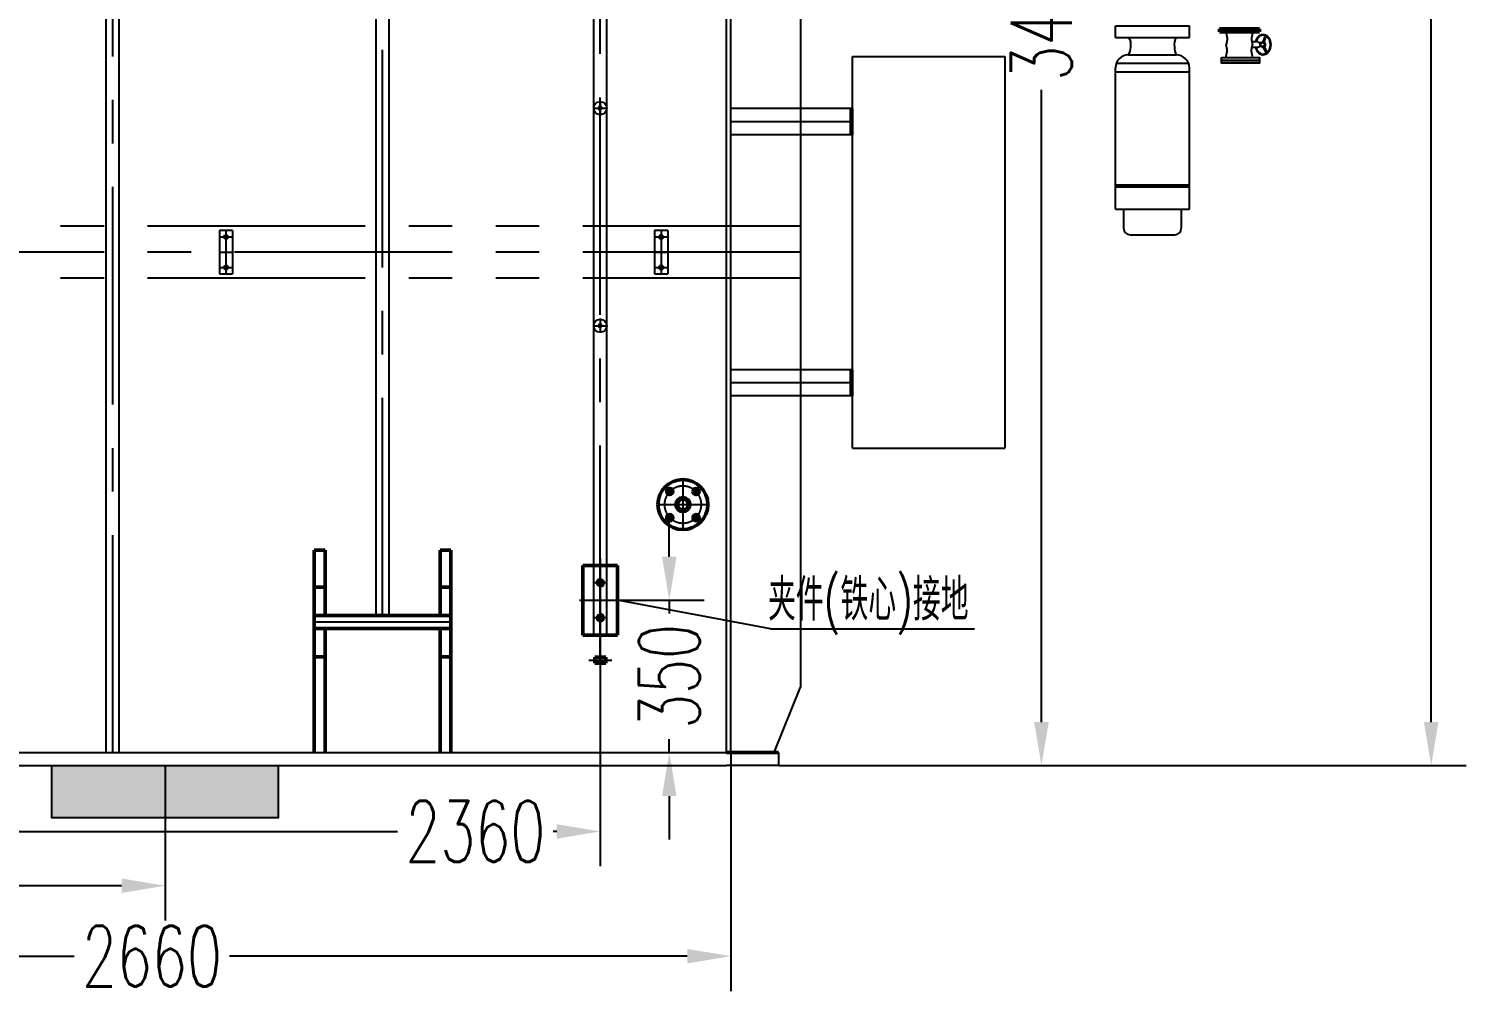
# Model space of a CAD drawing. Header units: millimetres. Extents: x -1000 to 22760, y -400 to 16400.
# Drawn here: x 5601 to 8915, y 8590 to 10813 of the extents above; entities that cross this region are included whole.
import ezdxf

# ---------------------------------------------------------------- set-up
doc = ezdxf.new("R2010")
doc.units = ezdxf.units.MM
doc.header["$LTSCALE"] = 400
for name, pattern in [('CENTER', [2, 1.25, -0.25, 0.25, -0.25]), ('DASHED', [0.75, 0.5, -0.25]), ('PHANTOM', [2.5, 1.25, -0.25, 0.25, -0.25, 0.25, -0.25])]:
    doc.linetypes.add(name, pattern=pattern)
for name, color, linetype, lineweight in [('0粗实线层', 7, 'Continuous', 50), ('1虚线层', 5, 'DASHED', 25), ('2中心线层', 1, 'CENTER', 25), ('3双点划线层', 4, 'PHANTOM', 25), ('4细实线层', 2, 'Continuous', 25), ('5文字层', 6, 'Continuous', 25)]:
    doc.layers.add(name, color=color, linetype=linetype, lineweight=lineweight)
doc.styles.add('PC_TEXTSTYLE', font='txt.shx', dxfattribs={"width": 0.67, "bigfont": 'hztxt.shx'})
doc.styles.add('TH_GBDIM', font='txt.shx', dxfattribs={"width": 0.67, "bigfont": 'hztxt.shx'})
doc.dimstyles.new('TH_GBDIM', dxfattribs={"dimscale": 40, "dimtxt": 3.5, "dimasz": 2.5, "dimexe": 2, "dimexo": 0, "dimgap": 1.5, "dimtad": 0, "dimtoh": 1, "dimdec": 1, "dimdsep": 46, "dimtxsty": 'TH_GBDIM', "dimcen": 2.5, "dimclrd": 3, "dimclre": 3, "dimclrt": 6, "dimadec": 0, "dimazin": 2, "dimtfac": 0.714286, "dimtdec": 1, "dimtmove": 0, "dimatfit": 3, "dimfxl": 0, "dimtzin": 0, "dimlwd": -1, "dimlwe": -1, "dimarcsym": 0})

# ---------------------------------------------------------------- blocks, each defined once
blk = doc.blocks.new('A$C56D739F4')
at = {"color": 1, "linetype": 'CENTER'}
for p, q in [((157, 315), (157, 465)), ((0, 300), (314, 300))]:
    blk.add_line(p, q, dxfattribs=at)
at = {"layer": '0粗实线层', "color": 0}
for p, q in [((0, 465), (25, 465)), ((0, 0), (0, 465)), ((25, 465), (25, 315)), ((289, 465), (314, 465)), ((289, 315), (289, 465)), ((314, 465), (314, 0)), ((0, 380), (25, 380)), ((289, 380), (314, 380)), ((0, 315), (314, 315)), ((0, 285), (314, 285)), ((25, 285), (25, 0)), ((289, 0), (289, 285)), ((0, 220), (25, 220)), ((289, 220), (314, 220))]:
    blk.add_line(p, q, dxfattribs=at)
blk = doc.blocks.new('A$C0491793B')
at = {"layer": '0粗实线层', "ltscale": 10}
for p, q in [((-40, 117.5), (-40, -42.5)), ((40, 117.5), (-40, 117.5)), ((40, -42.5), (40, 117.5)), ((-40, -42.5), (40, -42.5)), ((-12.7, -93.2), (12.7, -93.2)), ((-12.7, -93.2), (-12.7, -106.8)), ((12.7, -93.2), (12.7, -106.8)), ((-12.7, -106.8), (12.7, -106.8))]:
    blk.add_line(p, q, dxfattribs=at)
for centre in [(0, 77.5), (0, -2.5)]:
    blk.add_circle(centre, 6, dxfattribs=at)
at = {"layer": '2中心线层'}
for p, q in [((0, 134.2), (0, -144.2)), ((13.8, 77.5), (-13.8, 77.5)), ((0, 92.3), (0, 62.7)), ((-47.7, 37.5), (47.7, 37.5)), ((0, -17.3), (0, 12.3)), ((13.8, -2.5), (-13.8, -2.5)), ((-26.5, -100), (26.5, -100))]:
    blk.add_line(p, q, dxfattribs=at)
at = {"layer": '4细实线层'}
for centre, start, end in [((0, 77.5), 262.5, 173.2132), ((0, -2.5), 186.7868, 97.5)]:
    blk.add_arc(centre, 8.84, start, end, dxfattribs=at)
blk = doc.blocks.new('A$C5FF36040')
for radius in [15, 3]:
    blk.add_circle((0, 0), radius)
at = {"layer": '2中心线层'}
for p, q in [((-16.5, 0), (16.5, 0)), ((0, 16.5), (0, -16.5))]:
    blk.add_line(p, q, dxfattribs=at)
at = {"layer": '4细实线层'}
blk.add_arc((0, 0), 4, 0, 270, dxfattribs=at)
blk = doc.blocks.new('A$C118848ED')
for centre in [(15, 15), (85, 15)]:
    blk.add_circle(centre, 3)
at = {"layer": '1虚线层'}
for p, q in [((0, 30), (0, 0)), ((0, 30), (100, 30)), ((100, 0), (100, 30)), ((0, 0), (100, 0))]:
    blk.add_line(p, q, dxfattribs=at)
at = {"layer": '2中心线层'}
for p, q in [((0, 15), (100, 15)), ((15, 0), (15, 30)), ((85, 0), (85, 30))]:
    blk.add_line(p, q, dxfattribs=at)
at = {"layer": '5文字层'}
blk.add_line((50, 0), (50, 30), dxfattribs=at)
blk = doc.blocks.new('A$C27E902EB')
at = {"layer": '0粗实线层'}
for centre, radius in [((0, 0), 57.5), ((-30.1, 30.1), 7), ((30.1, 30.1), 7), ((0, 0), 16.2), ((0, 0), 12.5), ((-30.1, -30.1), 7), ((30.1, -30.1), 7)]:
    blk.add_circle(centre, radius, dxfattribs=at)
at = {"layer": '2中心线层'}
for p, q in [((-23.8, 23.8), (-36.3, 36.3)), ((0, 59.8), (0, -59.8)), ((23.8, 23.8), (36.3, 36.3)), ((57.5, 0), (-57.5, 0)), ((-23.8, -23.8), (-36.3, -36.3)), ((23.8, -23.8), (36.3, -36.3))]:
    blk.add_line(p, q, dxfattribs=at)
blk.add_circle((0, 0), 42.5, dxfattribs=at)
blk = doc.blocks.new('A$C52845A8E')
for p, q in [((-85, 0), (85, 0)), ((-85, -26.6), (-85, 0)), ((-85, 0), (85, 0)), ((85, -26.6), (85, 0)), ((-85, -26.6), (85, -26.6)), ((-85, -420.8), (-85, -96.5)), ((-82.8, -85.3), (82.8, -85.3)), ((-55, -66.5), (55, -66.5)), ((85, -420.8), (85, -96.5)), ((-85, -105.6), (85, -105.6)), ((-85, -365.6), (85, -365.6)), ((-85, -370.1), (85, -370.1)), ((-85, -420.8), (85, -420.8)), ((-66.4, -420.8), (-66.4, -465)), ((66.4, -420.8), (66.4, -465)), ((-51.4, -480), (51.4, -480))]:
    blk.add_line(p, q)
for centre, radius, start, end in [((-55, -96.5), 30, 90, 180), ((55, -96.5), 30, 0, 90), ((-51.4, -465), 15, 180, 270), ((51.4, -465), 15, 270, 0)]:
    blk.add_arc(centre, radius, start, end)
for points, start_tangent, end_tangent in [([(-55.3, -26.6), (-50.4, -48.6), (-55.9, -66.5)], (0.731611, -0.681722), (-0.649515, -0.760349)), ([(55.3, -26.6), (50.4, -48.6), (55.9, -66.5)], (-0.731611, -0.681722), (0.649515, -0.760349))]:
    blk.add_spline(points, degree=3, dxfattribs=dict(start_tangent=start_tangent, end_tangent=end_tangent))
blk = doc.blocks.new('*D92')
at = {"color": 3}
for p, q in [((5913.8, 9119.9), (5913.8, 8763.9)), ((4553.8, 8956.4), (4553.8, 8763.9)), ((4653.8, 8843.9), (5065.9, 8843.9)), ((5813.8, 8843.9), (5401.7, 8843.9))]:
    blk.add_line(p, q, dxfattribs=at)
for points in [[(4653.8, 8860.5), (4653.8, 8827.2), (4553.8, 8843.9)], [(5813.8, 8860.5), (5813.8, 8827.2), (5913.8, 8843.9)]]:
    blk.add_solid(points, dxfattribs=at)
at = {"layer": 'Defpoints', "color": 0}
for p in [(5913.8, 9119.9), (4553.8, 8956.4), (5913.8, 8843.9)]:
    blk.add_point(p, dxfattribs=at)
at = {"color": 6, "insert": (5233.8, 8843.9), "char_height": 140, "attachment_point": 5, "style": 'TH_GBDIM'}
blk.add_mtext('1360', dxfattribs=at)
blk = doc.blocks.new('*D106')
at = {"color": 3}
for p, q in [((8403.7, 14945.9), (8903.1, 14945.9)), ((8823.1, 14845.9), (8823.1, 12213)), ((8823.1, 9219.9), (8823.1, 11852.8)), ((7323.8, 9119.9), (8903.1, 9119.9))]:
    blk.add_line(p, q, dxfattribs=at)
for points in [[(8806.4, 14845.9), (8839.7, 14845.9), (8823.1, 14945.9)], [(8806.4, 9219.9), (8839.7, 9219.9), (8823.1, 9119.9)]]:
    blk.add_solid(points, dxfattribs=at)
at = {"layer": 'Defpoints', "color": 0}
for p in [(8403.7, 14945.9), (8823.1, 14945.9), (7323.8, 9119.9)]:
    blk.add_point(p, dxfattribs=at)
at = {"color": 6, "insert": (8823.1, 12032.9), "char_height": 140, "attachment_point": 5, "rotation": 90, "style": 'TH_GBDIM'}
blk.add_mtext('6000{}{}', dxfattribs=at)
blk = doc.blocks.new('*D138')
at = {"color": 3}
for p, q in [((7353.8, 12589.9), (8007.5, 12589.9)), ((7927.5, 12489.9), (7927.5, 11036.9)), ((7927.5, 9219.9), (7927.5, 10672.9)), ((7323.8, 9119.9), (8007.5, 9119.9))]:
    blk.add_line(p, q, dxfattribs=at)
for points in [[(7910.9, 12489.9), (7944.2, 12489.9), (7927.5, 12589.9)], [(7910.9, 9219.9), (7944.2, 9219.9), (7927.5, 9119.9)]]:
    blk.add_solid(points, dxfattribs=at)
at = {"layer": 'Defpoints', "color": 0}
for p in [(7353.8, 12589.9), (7927.5, 12589.9), (7323.8, 9119.9)]:
    blk.add_point(p, dxfattribs=at)
at = {"color": 6, "insert": (7927.5, 10854.9), "char_height": 140, "attachment_point": 5, "rotation": 90, "style": 'TH_GBDIM'}
blk.add_mtext('3470{}{}', dxfattribs=at)
blk = doc.blocks.new('*D159')
at = {"color": 3}
for p, q in [((7213.8, 9149.9), (7213.8, 8601.9)), ((4553.8, 9119.9), (4553.8, 8601.9)), ((4653.8, 8681.9), (5705.3, 8681.9)), ((7113.8, 8681.9), (6062.2, 8681.9))]:
    blk.add_line(p, q, dxfattribs=at)
for points in [[(4653.8, 8698.6), (4653.8, 8665.3), (4553.8, 8681.9)], [(7113.8, 8698.6), (7113.8, 8665.3), (7213.8, 8681.9)]]:
    blk.add_solid(points, dxfattribs=at)
at = {"layer": 'Defpoints', "color": 0}
for p in [(7213.8, 9149.9), (4553.8, 9119.9), (7213.8, 8681.9)]:
    blk.add_point(p, dxfattribs=at)
at = {"color": 6, "insert": (5883.8, 8681.9), "char_height": 140, "attachment_point": 5, "style": 'TH_GBDIM'}
blk.add_mtext('2660', dxfattribs=at)
blk = doc.blocks.new('*D171')
at = {"color": 3}
for p, q in [((6913.7, 9419.9), (6913.7, 8888.6)), ((4553.8, 9119.9), (4553.8, 8888.6)), ((4653.8, 8968.6), (6448.3, 8968.6)), ((6813.7, 8968.6), (6805.3, 8968.6))]:
    blk.add_line(p, q, dxfattribs=at)
for points in [[(4653.8, 8985.2), (4653.8, 8951.9), (4553.8, 8968.6)], [(6813.7, 8985.2), (6813.7, 8951.9), (6913.7, 8968.6)]]:
    blk.add_solid(points, dxfattribs=at)
at = {"layer": 'Defpoints', "color": 0}
for p in [(6913.7, 9419.9), (4553.8, 9119.9), (6913.7, 8968.6)]:
    blk.add_point(p, dxfattribs=at)
at = {"color": 6, "insert": (6626.8, 8968.6), "char_height": 140, "attachment_point": 5, "style": 'TH_GBDIM'}
blk.add_mtext('2360', dxfattribs=at)
blk = doc.blocks.new('*D172')
at = {"color": 3}
for p, q in [((7072.5, 9599.9), (7072.5, 9699.9)), ((6953.7, 9499.9), (7152.5, 9499.9)), ((7072.5, 9499.9), (7072.5, 9469.4)), ((7072.5, 9149.9), (7072.5, 9180.4)), ((6953.7, 9149.9), (7152.5, 9149.9)), ((7072.5, 9049.9), (7072.5, 8949.9))]:
    blk.add_line(p, q, dxfattribs=at)
for points in [[(7055.8, 9599.9), (7089.1, 9599.9), (7072.5, 9499.9)], [(7055.8, 9049.9), (7089.1, 9049.9), (7072.5, 9149.9)]]:
    blk.add_solid(points, dxfattribs=at)
at = {"layer": 'Defpoints', "color": 0}
for p in [(6953.7, 9499.9), (6953.7, 9149.9), (7072.5, 9149.9)]:
    blk.add_point(p, dxfattribs=at)
at = {"color": 6, "insert": (7072.5, 9324.9), "char_height": 140, "attachment_point": 5, "rotation": 90, "style": 'TH_GBDIM'}
blk.add_mtext('350{}{}', dxfattribs=at)

msp = doc.modelspace()

# ---------------------------------------------------------------- hatches: boundary and pattern name
h = msp.add_hatch()
h.set_pattern_fill('ANGLE', color=4, style=0)
h.set_pattern_definition([(0, (2641.6294, 1591.78), (0, 6.985), [5.08, -1.905]), (90, (2641.6294, 1591.78), (-6.985, 4e-16), [5.08, -1.905])])
h.paths.add_polyline_path([(5653.76, 9119.896), (6173.76, 9119.896), (6173.76, 8999.896), (5653.76, 8999.896)])

# ---------------------------------------------------------------- linework, layer by layer
for p, q in [((5778.772, 9149.884), (5778.772, 12530.886)), ((5808.772, 9149.884), (5808.772, 12530.886)), ((7213.76, 9149.886), (7213.772, 12545.886)), ((7373.772, 12370.834), (7373.76, 9299.886)), ((6398.783, 9464.884), (6398.783, 11944.866)), ((6428.783, 9464.884), (6428.783, 11944.866)), ((7493.765, 9849.87), (7493.765, 10749.87)), ((7493.765, 10749.87), (7843.765, 10749.87)), ((7843.765, 10749.87), (7843.765, 9849.87)), ((7493.765, 10629.87), (7213.765, 10629.87)), ((7493.765, 10629.87), (7493.765, 10569.87)), ((7493.765, 10569.87), (7213.765, 10569.87)), ((7493.765, 10029.87), (7213.763, 10029.87)), ((7493.765, 10029.87), (7493.765, 9969.87)), ((7493.765, 9969.87), (7213.763, 9969.87)), ((7493.765, 9849.87), (7843.765, 9849.87)), ((7313.76, 9149.886), (7373.76, 9299.886)), ((1903.76, 9149.886), (7203.76, 9149.868)), ((7323.76, 9149.886), (7323.76, 9119.886)), ((1903.76, 9119.905), (7203.76, 9119.886)), ((7323.76, 9119.886), (7203.76, 9119.886))]:
    msp.add_line(p, q)
at = {"color": 6}
msp.add_line((7203.76, 9149.886), (7203.772, 12545.886), dxfattribs=at)
at = {"color": 3}
for q in [(6953.728, 9499.931), (7773.951, 9434.055)]:
    msp.add_line((7305.222, 9434.055), q, dxfattribs=at)
for points in [[(8341.375, 10747.109), (8428.571, 10747.109), (8428.571, 10740.693), (8341.375, 10740.693)], [(8341.375, 10740.693), (8428.571, 10740.693), (8428.571, 10734.276), (8341.375, 10734.276)], [(5653.76, 9119.896), (6173.76, 9119.896), (6173.76, 8999.896), (5653.76, 8999.896)]]:
    msp.add_lwpolyline(points, close=True)
at = {"layer": '0粗实线层'}
for p, q in [((8336.571, 10813.568), (8336.571, 10812.984)), ((8336.571, 10812.984), (8428.571, 10812.984)), ((8336.571, 10812.984), (8336.571, 10806.568)), ((8336.571, 10806.568), (8428.571, 10806.568)), ((8428.571, 10806.568), (8428.571, 10812.984)), ((7203.76, 9149.886), (7323.76, 9149.886))]:
    msp.add_line(p, q, dxfattribs=at)
at = {"layer": '1虚线层'}
for p, q in [((7487.765, 10629.87), (7487.765, 10569.87)), ((7487.765, 10029.87), (7487.765, 9969.87))]:
    msp.add_line(p, q, dxfattribs=at)
at = {"layer": '2中心线层'}
for p, q in [((6913.728, 9355.619), (6913.728, 12655.578)), ((5793.772, 9149.884), (5793.772, 12530.886)), ((6413.783, 9464.884), (6413.783, 11944.866)), ((7493.765, 10599.87), (7213.765, 10599.87)), ((7373.764, 10299.881), (5284.052, 10299.881)), ((7493.765, 9999.87), (7213.763, 9999.87))]:
    msp.add_line(p, q, dxfattribs=at)
at = {"layer": '3双点划线层'}
for p, q in [((7373.764, 10359.881), (5404.052, 10359.881)), ((7373.764, 10239.881), (5284.052, 10239.881))]:
    msp.add_line(p, q, dxfattribs=at)
at = {"layer": '4细实线层'}
for p, q in [((6898.728, 9419.931), (6898.728, 12655.578)), ((6928.728, 9419.931), (6928.728, 12655.578)), ((8424.704, 10783.048), (8411.29, 10783.048)), ((8436.883, 10781.078), (8428.196, 10781.078)), ((8436.883, 10772.599), (8428.337, 10772.599)), ((8436.883, 10783.104), (8442.424, 10797.777)), ((8439.005, 10782.458), (8444.258, 10796.37)), ((8439.576, 10771.652), (8446.219, 10758.859)), ((8341.375, 10747.109), (8428.571, 10747.109)), ((8341.375, 10740.693), (8341.375, 10747.109)), ((8341.529, 10740.693), (8428.571, 10740.693)), ((8424.635, 10770.511), (8411.265, 10770.511)), ((8428.571, 10740.693), (8428.571, 10747.109)), ((8437.346, 10770.602), (8444.225, 10757.354))]:
    msp.add_line(p, q, dxfattribs=at)
at = {"layer": '4细实线层', "extrusion": (0, 0, -1)}
for centre, major_axis, ratio, start_param, end_param in [((8437.025, 10776.868), (0, 23.803), 0.73148861, 4.97506029, 10.72523128), ((8423.148, 10776.797), (-6.796, 0.433), 0.94432659, 1.74142671, 4.43204506), ((8427.354, 10776.838), (0, -4.24), 0.79251294, 3.45246791, 5.90614402), ((8436.883, 10776.838), (0, -6.265), 0.76611643, 2.31404699, 7.11073097), ((8436.883, 10776.838), (0, -4.24), 0.79251294, 3.14159265, 6.28318531)]:
    msp.add_ellipse(centre, major_axis=major_axis, ratio=ratio, start_param=start_param, end_param=end_param, dxfattribs=at)
at = {"layer": '4细实线层'}
msp.add_ellipse((8436.888, 10776.891), major_axis=(0, -21.668), ratio=0.77667832, start_param=5.01126045, end_param=10.70741773, dxfattribs=at)
for points, start_tangent, end_tangent in [([(8352.426, 10806.568), (8354.285, 10792.013), (8352.291, 10776.838)], (-0.30301294, -0.95298644), (-0.02371931, -0.99971866)), ([(8412.063, 10806.568), (8410.204, 10792.013), (8412.197, 10776.838)], (0.30301294, -0.95298644), (0.02371931, -0.99971866)), ([(8352.426, 10747.109), (8354.285, 10761.664), (8352.291, 10776.838)], (-0.30301294, 0.95298644), (-0.02371931, 0.99971866)), ([(8412.063, 10747.109), (8410.204, 10761.664), (8412.197, 10776.838)], (0.30301294, 0.95298644), (0.02371931, 0.99971866))]:
    msp.add_spline(points, degree=3, dxfattribs=dict(at, start_tangent=start_tangent, end_tangent=end_tangent))

# ---------------------------------------------------------------- block references
for name, p in [('A$C52845A8E', (8182.578, 10819.984)), ('A$C5FF36040', (6913.728, 10630.886)), ('A$C5FF36040', (6913.728, 10130.886))]:
    msp.add_blockref(name, p)
at = {"xscale": -1}
for name, p in [('A$C27E902EB', (7103.752, 9719.881)), ('A$C56D739F4', (6570.783, 9149.884))]:
    msp.add_blockref(name, p, dxfattribs=at)
at = {"rotation": 2.876483476140624e-08}
msp.add_blockref('A$C0491793B', (6913.728, 9462.431), dxfattribs=at)
at = {"layer": '0粗实线层', "rotation": 270}
for p in [(6038.76, 10349.881), (7038.76, 10349.881)]:
    msp.add_blockref('A$C118848ED', p, dxfattribs=at)

# ---------------------------------------------------------------- texts
at = {"layer": '5文字层', "style": 'PC_TEXTSTYLE', "width": 0.67}
msp.add_text('夹件(铁心)接地', height=95.55, dxfattribs=at).set_placement((7299.273, 9453.168))

# ---------------------------------------------------------------- dimensions: what is measured, and where the dimension line sits
for base, p1, p2, text, picture, middle in [((8823.068, 14945.886), (7323.76, 9119.886), (8403.722, 14945.886), '6000{}{}', '*D106', (8823.068, 12032.886)), ((7072.47, 9149.869), (6953.728, 9499.931), (6953.727, 9149.869), '350{}{}', '*D172', (7072.47, 9324.9))]:
    dim = msp.add_linear_dim(base=base, p1=p1, p2=p2, angle=90, text=text, dimstyle='TH_GBDIM', override={"dimgap": 1.5, "dimtad": 0, "dimjust": 0, "dimdec": 1, "dimlfac": 1, "dimse1": 0, "dimse2": 0, "dimsd1": 0, "dimsd2": 0})
    dim.commit()
    dim.dimension.update_dxf_attribs({"geometry": picture, "text_midpoint": middle, "dimtype": 160})
dim = msp.add_linear_dim(base=(7927.537, 12589.886), p1=(7323.76, 9119.886), p2=(7353.76, 12589.886), angle=90, text='<>{}{}', dimstyle='TH_GBDIM', override={"dimgap": 1.5, "dimtad": 0, "dimjust": 0, "dimdec": 1, "dimlfac": 1, "dimse1": 0, "dimse2": 0, "dimsd1": 0, "dimsd2": 0})
dim.commit()
dim.dimension.update_dxf_attribs({"geometry": '*D138', "text_midpoint": (7927.537, 10854.886)})
dim = msp.add_linear_dim(base=(6913.728, 8968.556), p1=(4553.76, 9119.896), p2=(6913.728, 9419.931), dimstyle='TH_GBDIM')
dim.commit()
dim.dimension.update_dxf_attribs({"geometry": '*D171', "text_midpoint": (6626.817, 8968.556), "dimtype": 160})
for base, p1, p2, picture, middle in [((7213.76, 8681.917), (4553.76, 9119.896), (7213.76, 9149.886), '*D159', (5883.76, 8681.917)), ((5913.76, 8843.853), (4553.76, 8956.358), (5913.76, 9119.896), '*D92', (5233.76, 8843.853))]:
    dim = msp.add_linear_dim(base=base, p1=p1, p2=p2, dimstyle='TH_GBDIM')
    dim.commit()
    dim.dimension.update_dxf_attribs({"geometry": picture, "text_midpoint": middle})

doc.saveas('drawing.dxf')
